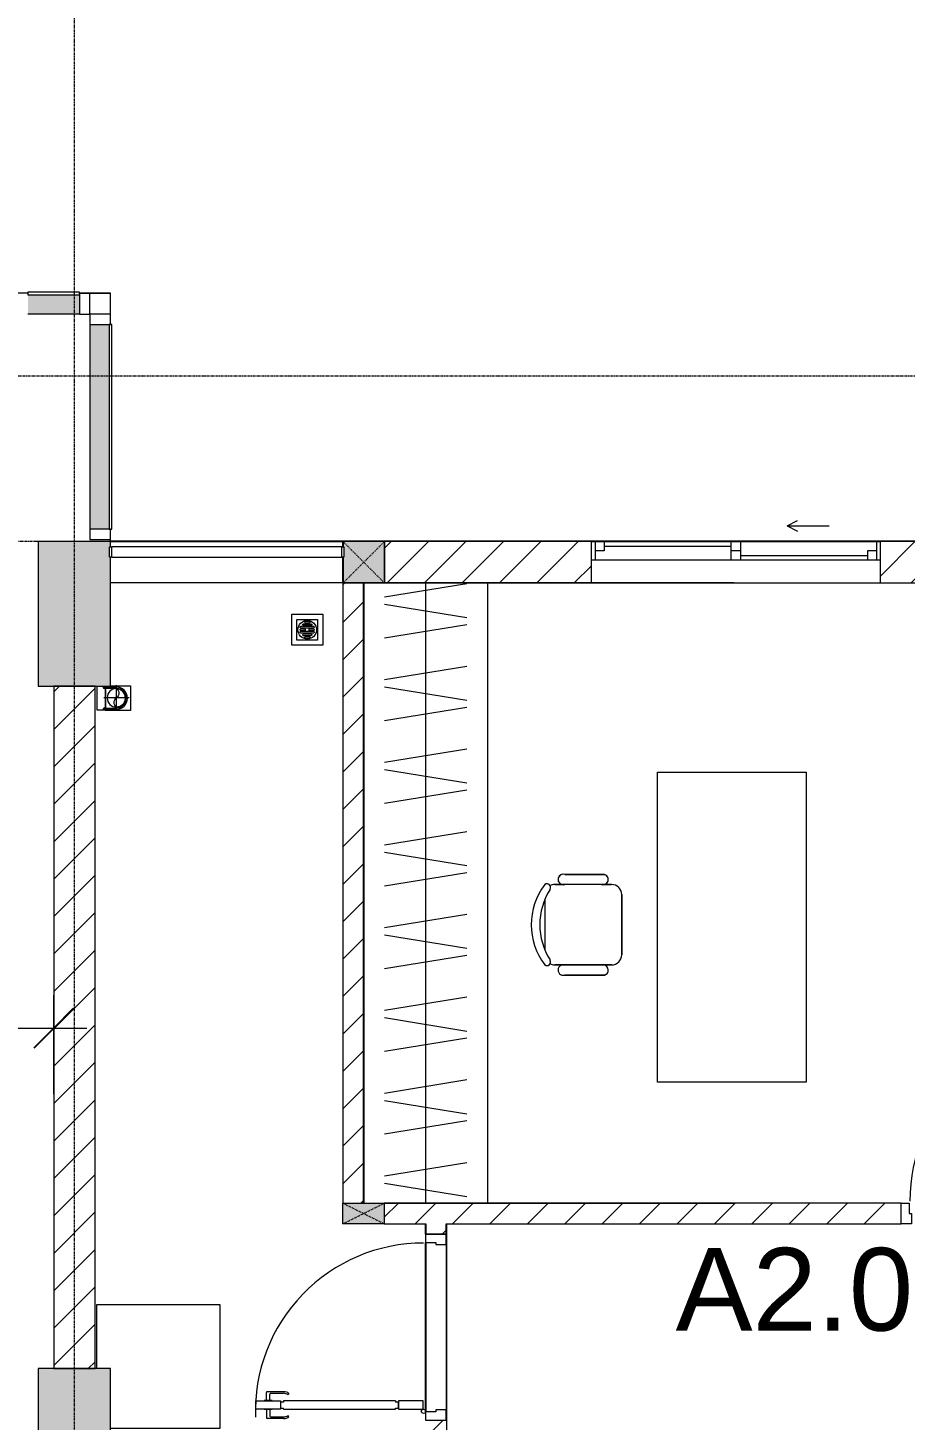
# Model space of a CAD drawing. Header units: millimetres. Extents: x 962 to 239635, y -15958 to 82755.
# Drawn here: x 145078 to 149323, y 40287 to 47022 of the extents above; entities that cross this region are included whole.
import ezdxf

# ---------------------------------------------------------------- set-up
doc = ezdxf.new("R2010")
doc.units = ezdxf.units.MM
for name, pattern in [('Dash', [6, 3, -3]), ('Grid Line', [22.225, 12.7, -3.175, 3.175, -3.175]), ('IMPORT-CENTER _2_', [40.64, 25.4, -5.08, 5.08, -5.08])]:
    doc.linetypes.add(name, pattern=pattern)
for name, color, linetype, lineweight in [('0-1', 7, 'Continuous', 5), ('A-ANNO-DIMS', 211, 'Continuous', 9), ('A-ANNO-DIMS-160', 211, 'Continuous', 9), ('A-AREA-IDEN', 2, 'Continuous', 9), ('A-DETL-GENF-1', 9, 'Continuous', 9), ('A-DOOR-1', 254, 'Continuous', 9), ('A-DOOR-2', 9, 'Continuous', 9), ('A-FLOR', 192, 'Continuous', 9), ('A-FLOR-1', 250, 'Continuous', 9), ('A-FLOR-2', 9, 'Continuous', 9), ('A-FLOR-HRAL-1', 254, 'Continuous', 9), ('A-FLOR-HRAL-2', 9, 'Continuous', 9), ('A-GLAZ', 151, 'Continuous', 9), ('A-GLAZ-CURT', 52, 'Continuous', 9), ('A-GLAZ-CWMG', 51, 'Continuous', 9), ('A-GLAZ-CWMG-1', 51, 'Continuous', 18), ('A-WALL', 113, 'Continuous', 9), ('A-WALL-1', 253, 'Continuous', 18), ('A-WALL-2', 9, 'Continuous', 9), ('A-WALL-3', 113, 'Continuous', 18), ('A-WALL-PATT-1', 10, 'Continuous', 9), ('A-WALL-PATT-2', 111, 'Continuous', 9), ('G-IMPT', 8, 'Continuous', 9), ('G-IMPT-1', 254, 'Continuous', 9), ('G-IMPT-2', 8, 'IMPORT-CENTER _2_', 9), ('I-FURN', 30, 'Continuous', 9), ('I-FURN-1', 254, 'Continuous', 9), ('M-EQPM', 50, 'Continuous', 9), ('S-COLS', 52, 'Continuous', 9), ('S-COLS-1', 52, 'Continuous', 5), ('S-COLS-2', 7, 'Continuous', 18), ('S-COLS-3', 254, 'Continuous', 9), ('S-COLS-4', 253, 'Continuous', 18), ('S-COLS-5', 52, 'Dash', 9), ('S-COLS-6', 52, 'Continuous', 18), ('S-COLS-HDLN', 52, 'Dash', 9), ('S-COLS-HDLN-1', 9, 'Dash', 9), ('S-GRID-1', 1, 'Grid Line', 9)]:
    doc.layers.add(name, color=color, linetype=linetype, lineweight=lineweight)
doc.styles.add('Arial_11', font='arial_0.ttf', dxfattribs={"height": 400})
doc.styles.add('UTM Avo', font='UTM Avo.ttf', dxfattribs={"width": 0.9, "height": 400})
doc.dimstyles.new('1_Dim_chi_tiet_2_5', dxfattribs={"dimscale": 304.8, "dimtxt": 399.720379, "dimasz": 0.629921, "dimexe": 0.524934, "dimexo": 0.0625, "dimgap": 0.052493, "dimtad": 1, "dimdec": 0, "dimrnd": 5, "dimzin": 0, "dimdsep": 46, "dimtxsty": 'UTM Avo', "dimblk1": 'OBLIQUE', "dimblk2": 'OBLIQUE', "dimsah": 1, "dimcen": 0.09, "dimdle": 0.524934, "dimazin": 0, "dimtfac": 1, "dimtdec": 4, "dimtix": 1, "dimtmove": 0, "dimatfit": 3, "dimfxl": 1.049869, "dimfxlon": 1, "dimtvp": 1, "dimtolj": 1, "dimtzin": 0, "dimarcsym": 2})
pattern_1 = [(45, (0, 0), (-90.50967, 90.50967), [])]
pattern_2 = [(45, (61750.9, 0), (-90.50967, 90.50967), [])]

# ---------------------------------------------------------------- blocks, each defined once
blk = doc.blocks.new('NCV_TKTC_KET CAU_rvt-1-TKCS_MB TẦNG 2')
at = {"layer": 'S-COLS-1'}
for points in [[(83727.6, 43836.9), (83727.6, 44462), (83722.1, 44462), (83722.1, 44512), (83727.6, 44512), (83727.6, 44536.9), (83377.6, 44536.9), (83377.6, 43836.9), (83722.1, 43836.9)], [(83727.6, 39236.9), (83727.6, 40536.9), (83377.6, 40536.9), (83377.6, 39236.9), (83519.6, 39236.9)]]:
    blk.add_hatch(color=256, dxfattribs=at).paths.add_polyline_path(points)
at = {"layer": 'A-FLOR-1'}
for p, q in [((84852.6, 44536.9), (84852.6, 44512)), ((84852.6, 44462), (84852.6, 44336.9))]:
    blk.add_line(p, q, dxfattribs=at)
at = {"layer": 'S-COLS-2'}
for p, q in [((83727.6, 44536.9), (83377.6, 44536.9)), ((83377.6, 44536.9), (83377.6, 43836.9)), ((83727.6, 44512), (83727.6, 44536.9)), ((83727.6, 43836.9), (83727.6, 44462)), ((83377.6, 43836.9), (83727.6, 43836.9)), ((83727.6, 40536.9), (83377.6, 40536.9)), ((83377.6, 40536.9), (83377.6, 39236.9)), ((83727.6, 39236.9), (83727.6, 40536.9))]:
    blk.add_line(p, q, dxfattribs=at)
blk = doc.blocks.new('DOOR_CW_01 CANH MO-PANEL KINH - DIW_01-900x2200-CỬA GỖ VÂN LAMINATE-V12-TKCS_MB TẦNG 2')
at = {"layer": 'A-DETL-GENF-1'}
for p, q in [((-397, -182), (-397, -62)), ((-397, -62), (-357, -62)), ((-357, -62), (-357, -182)), ((-357, -182), (-397, -182)), ((-397, -196), (-391, -196)), ((-397, -738), (-397, -196)), ((-391, -196), (-391, -182)), ((-391, -182), (-363, -182)), ((-363, -182), (-363, -196)), ((-357, -196), (-363, -196)), ((-357, -196), (-357, -738)), ((-442, -737), (-442, -816.5)), ((-434, -799.5), (-434, -737)), ((-433.9, -711.2), (-427.3, -715.8)), ((-397, -738), (-391, -738)), ((-391, -752), (-391, -738)), ((-357, -738), (-363, -738)), ((-363, -738), (-363, -752)), ((-320.1, -711.2), (-326.7, -715.8)), ((-320, -799.5), (-320, -737)), ((-312, -737), (-312, -816.5)), ((-399, -803.5), (-430, -803.5)), ((-399, -792.2), (-399, -831.8)), ((-397, -792.2), (-399, -792.2)), ((-357, -752), (-397, -752)), ((-397, -752), (-397, -872)), ((-397, -792.2), (-397, -831.8)), ((-363, -752), (-391, -752)), ((-357, -872), (-357, -752)), ((-357, -792.2), (-357, -831.8)), ((-357, -792.2), (-355, -792.2)), ((-355, -792.2), (-355, -831.8)), ((-355, -803.5), (-324, -803.5)), ((-399, -820.5), (-438, -820.5)), ((-399, -831.8), (-397, -831.8)), ((-397, -872), (-357, -872)), ((-355, -831.8), (-357, -831.8)), ((-355, -820.5), (-316, -820.5))]:
    blk.add_line(p, q, dxfattribs=at)
blk.add_circle((-407, -60), 10, dxfattribs=at)
for centre, radius, start, end in [((-407, -60), 814, 268, 0), ((-397, -737), 45, 145, 180), ((-397, -737), 37, 145, 180), ((-357, -737), 37, 0, 35), ((-357, -737), 45, 360, 35), ((-430, -799.5), 4, 180, 270), ((-324, -799.5), 4, 270, 0), ((-438, -816.5), 4, 180, 270), ((-316, -816.5), 4, 270, 0)]:
    blk.add_arc(centre, radius, start, end, dxfattribs=at)
at = {"layer": 'A-DOOR-2'}
for p, q in [((-450, 50), (-400, 50)), ((-400, 50), (-400, 0)), ((400, 0), (400, 50)), ((400, 50), (450, 50)), ((450, 50), (450, -50)), ((-410, -50), (-450, -50)), ((-410, 0), (-410, -50)), ((-400, 0), (-410, 0)), ((-407, -50), (-382, -50)), ((410, 0), (400, 0)), ((410, -50), (410, 0)), ((450, -50), (410, -50))]:
    blk.add_line(p, q, dxfattribs=at)
blk = doc.blocks.new('TU DO LV A - TU DO LV A-901194-TKCS_MB TẦNG 2')
at = {"layer": 'I-FURN'}
for p, q in [((0, 0), (3000, 0)), ((4.3, -101), (68.9, -499)), ((169, -101), (104.4, -499)), ((202.5, -101), (267.1, -499)), ((404.3, -101), (468.9, -499)), ((569, -101), (504.4, -499)), ((602.5, -101), (667.1, -499)), ((804.3, -101), (868.9, -499)), ((969, -101), (904.4, -499)), ((1002.5, -101), (1067.1, -499)), ((1204.3, -101), (1268.9, -499)), ((1369, -101), (1304.4, -499)), ((1402.5, -101), (1467.1, -499)), ((1604.3, -101), (1668.9, -499)), ((1769, -101), (1704.4, -499)), ((1802.5, -101), (1867.1, -499)), ((2004.3, -101), (2068.9, -499)), ((2169, -101), (2104.4, -499)), ((2202.5, -101), (2267.1, -499)), ((2404.3, -101), (2468.9, -499)), ((2569, -101), (2504.4, -499)), ((2602.5, -101), (2667.1, -499)), ((2804.3, -101), (2868.9, -499)), ((2969, -101), (2904.4, -499)), ((0, -300), (3000, -300))]:
    blk.add_line(p, q, dxfattribs=at)
at = {"layer": 'I-FURN-1'}
blk.add_line((0, 0), (3000, 0), dxfattribs=at)
blk = doc.blocks.new('BAN LV A - BAN LV A_dwg_ban hoc2-348006-TKCS_MB TẦNG 2')
at = {"layer": 'I-FURN'}
for p, q in [((145.8, 437.4), (-145.8, 437.4)), ((-243, 354.4), (-243, 162)), ((-194.4, 388.8), (-194.4, 113.4)), ((194.4, 113.4), (194.4, 388.8)), ((194.4, 351.4), (194.4, 150.8)), ((243.7, 162), (243.7, 354.4)), ((-120.5, 64.8), (120.5, 64.8))]:
    blk.add_line(p, q, dxfattribs=at)
at = {"layer": 'I-FURN', "flags": 128}
blk.add_lwpolyline([(-737.8, 610.5), (-737.8, 1330.5), (-154.9, 1330.5), (762.2, 1330.5), (762.2, 610.5)], close=True, dxfattribs=at)
at = {"layer": 'I-FURN'}
for centre, radius, start, end in [((-145.8, 388.8), 48.6, 90, 180), ((145.8, 388.8), 48.6, 360, 90), ((-218.7, 347.3), 25.3, 343.7398, 163.7398), ((219.4, 347.3), 25.3, 16.2602, 170.70537), ((-218.7, 154.9), 25.3, 163.7398, 16.2602), ((219.4, 154.9), 25.3, 189.29463, 16.2602), ((-180.2, 75.4), 17.8, 57.97259, 216.69006), ((-145.8, 113.4), 48.6, 180, 207.58444), ((0, 359.3), 318.2, 237.57575, 302.42425), ((180.2, 75.4), 17.8, 323.30994, 122.02741), ((145.8, 113.4), 48.6, 332.41556, 0), ((0, 324), 324, 233.1301, 306.8699)]:
    blk.add_arc(centre, radius, start, end, dxfattribs=at)
blk = doc.blocks.new('BAN LV A - BAN LV A_dwg-348005-TKCS_MB TẦNG 2')
at = {"extrusion": (0, 0, -1), "zscale": -1, "rotation": 180}
blk.add_blockref('BAN LV A - BAN LV A_dwg_ban hoc2-348006-TKCS_MB TẦNG 2', (-729, 1383.7), dxfattribs=at)
blk = doc.blocks.new('BAN LV A - BAN LV A-401069-TKCS_MB TẦNG 2')
at = {"layer": 'I-FURN-1'}
for p, q in [((-8.8, -53.2), (1491.2, -53.2)), ((-8.8, -773.2), (-8.8, -53.2)), ((1491.2, -53.2), (1491.2, -773.2)), ((1491.2, -773.2), (-8.8, -773.2)), ((534.6, -1029.3), (534.6, -994.9)), ((583.2, -946.3), (874.8, -946.3)), ((923.4, -994.9), (923.4, -1032.3)), ((486, -1221.7), (486, -1029.3)), ((972.7, -1029.3), (972.7, -1221.7)), ((534.6, -1270.3), (534.6, -1235.9)), ((923.4, -1232.9), (923.4, -1270.3))]:
    blk.add_line(p, q, dxfattribs=at)
for centre, radius, start, end in [((583.2, -994.9), 48.6, 90, 180), ((874.8, -994.9), 48.6, 0, 90), ((510.3, -1036.4), 25.3, 16.2602, 163.7398), ((948.4, -1036.4), 25.3, 16.2602, 170.70537), ((510.3, -1228.8), 25.3, 163.7398, 343.7398), ((583.2, -1270.3), 48.6, 180, 207.58444), ((874.8, -1270.3), 48.6, 332.41556, 0), ((948.4, -1228.8), 25.3, 189.29463, 16.2602), ((548.9, -1308.3), 17.8, 119.40397, 216.69006), ((729, -1059.7), 324, 233.1301, 306.8699), ((909.2, -1308.3), 17.8, 323.30994, 60.59603)]:
    blk.add_arc(centre, radius, start, end, dxfattribs=at)
at = {"extrusion": (0, 0, -1), "zscale": -1, "rotation": 180}
blk.add_blockref('BAN LV A - BAN LV A_dwg-348005-TKCS_MB TẦNG 2', (0, 0), dxfattribs=at)
blk = doc.blocks.new('MAY GIAT - MAY GIAT_dwg-V113-TKCS_MB TẦNG 2')
at = {"layer": 'G-IMPT-1'}
blk.add_line((315, 596.6), (5, 596.6), dxfattribs=at)
at = {"layer": 'G-IMPT-1', "flags": 128}
blk.add_lwpolyline([(5, 596.6), (5, 2.3), (605, 2.3), (605, 531.1)], dxfattribs=at)
blk = doc.blocks.new('MAY GIAT - MAY GIAT-V114-TKCS_MB TẦNG 2')
at = {"layer": 'I-FURN-1'}
for p, q in [((5, -2.3), (605, -2.3)), ((5, -596.6), (5, -2.3)), ((605, -2.3), (605, -531.1)), ((315, -596.6), (5, -596.6))]:
    blk.add_line(p, q, dxfattribs=at)
at = {"extrusion": (0, 0, -1), "zscale": -1, "rotation": 180}
blk.add_blockref('MAY GIAT - MAY GIAT_dwg-V113-TKCS_MB TẦNG 2', (0, 0), dxfattribs=at)
blk = doc.blocks.new('Railing - 50 x 10mm-901205-TKCS_MB TẦNG 2')
at = {"layer": 'A-FLOR-HRAL-2'}
for p, q in [((25, 5), (-25, 5)), ((-25, 5), (-25, -5)), ((25, -5), (25, 5)), ((-25, -5), (25, -5))]:
    blk.add_line(p, q, dxfattribs=at)
blk = doc.blocks.new('Railing - Railing-1004932-TKCS_MB TẦNG 2')
at = {"layer": 'A-FLOR-HRAL-2'}
for p, q in [((61938.6, 35251.3), (60823.6, 35251.3)), ((60823.6, 35201.3), (61938.6, 35201.3))]:
    blk.add_line(p, q, dxfattribs=at)
at = {"extrusion": (0, 0, -1), "zscale": -1, "rotation": 270}
for p in [(-60818.6, 35226.3), (-61943.6, 35226.3)]:
    blk.add_blockref('Railing - 50 x 10mm-901205-TKCS_MB TẦNG 2', p, dxfattribs=at)
blk = doc.blocks.new('G1_SOF - BO TRU - 100x200-746114-TKCS_MB TẦNG 2')
at = {"layer": 'S-COLS'}
blk.add_hatch(color=256, dxfattribs=at).paths.add_polyline_path([(50, -100), (50, 100), (-50, 100), (-50, -100)])
at = {"layer": 'S-COLS-4'}
for p, q in [((-50, 100), (50, 100)), ((-50, -100), (-50, 100)), ((50, 100), (50, -100)), ((50, -100), (-50, -100))]:
    blk.add_line(p, q, dxfattribs=at)
at = {"layer": 'S-COLS-HDLN-1'}
for p, q in [((50, -100), (-50, 100)), ((-50, -100), (50, 100))]:
    blk.add_line(p, q, dxfattribs=at)
blk = doc.blocks.new('DOOR_CW_01 CANH MO-PANEL KINH - DIG_01-900x2200-CỬA NHÔM KÍNH-901226-TKCS_MB TẦNG 2')
at = {"layer": 'A-DETL-GENF-1'}
for p, q in [((-442, 737), (-442, 816.5)), ((-399, 820.5), (-438, 820.5)), ((-399, 831.8), (-397, 831.8)), ((-399, 792.2), (-399, 831.8)), ((-397, 872), (-357, 872)), ((-397, 752), (-397, 872)), ((-397, 792.2), (-397, 831.8)), ((-357, 872), (-357, 752)), ((-357, 792.2), (-357, 831.8)), ((-355, 831.8), (-357, 831.8)), ((-355, 792.2), (-355, 831.8)), ((-355, 820.5), (-316, 820.5)), ((-312, 737), (-312, 816.5)), ((-434, 799.5), (-434, 737)), ((-399, 803.5), (-430, 803.5)), ((-397, 792.2), (-399, 792.2)), ((-357, 752), (-397, 752)), ((-363, 752), (-391, 752)), ((-391, 752), (-391, 738)), ((-363, 738), (-363, 752)), ((-357, 792.2), (-355, 792.2)), ((-355, 803.5), (-324, 803.5)), ((-320, 799.5), (-320, 737)), ((-433.9, 711.2), (-427.3, 715.8)), ((-397, 738), (-391, 738)), ((-397, 738), (-397, 196)), ((-357, 738), (-363, 738)), ((-357, 196), (-357, 738)), ((-320.1, 711.2), (-326.7, 715.8)), ((-397, 196), (-391, 196)), ((-357, 182), (-397, 182)), ((-397, 182), (-397, 62)), ((-391, 196), (-391, 182)), ((-391, 182), (-363, 182)), ((-357, 196), (-363, 196)), ((-363, 182), (-363, 196)), ((-357, 62), (-357, 182)), ((-397, 62), (-357, 62))]:
    blk.add_line(p, q, dxfattribs=at)
blk.add_circle((-407, 60), 10, dxfattribs=at)
for centre, radius, start, end in [((-438, 816.5), 4, 90, 180), ((-407, 60), 814, 360, 92), ((-316, 816.5), 4, 0, 90), ((-430, 799.5), 4, 90, 180), ((-324, 799.5), 4, 360, 90), ((-397, 737), 45, 180, 215), ((-397, 737), 37, 180, 215), ((-357, 737), 37, 325, 0), ((-357, 737), 45, 325, 0)]:
    blk.add_arc(centre, radius, start, end, dxfattribs=at)
at = {"layer": 'A-DOOR-2'}
for p, q in [((-410, 50), (-450, 50)), ((-450, 50), (-450, -50)), ((-410, 0), (-410, 50)), ((-400, 0), (-410, 0)), ((-407, 50), (-382, 50)), ((-400, -50), (-400, 0)), ((410, 0), (400, 0)), ((400, 0), (400, -50)), ((450, 50), (410, 50)), ((410, 50), (410, 0)), ((450, -50), (450, 50)), ((-450, -50), (-400, -50)), ((400, -50), (450, -50))]:
    blk.add_line(p, q, dxfattribs=at)
blk = doc.blocks.new('NCV_TKTC_TANG 2_rvt-1-TKCS_MB TẦNG 2')
at = {"layer": 'A-WALL-PATT-1'}
h = blk.add_hatch(dxfattribs=at)
h.set_pattern_fill('FP_1', color=256, style=0, pattern_type=2)
h.set_pattern_definition(pattern_1)
h.paths.add_polyline_path([(84852.1, 41336.9), (84952.1, 41336.9), (84952.1, 44336.9), (84852.1, 44336.9), (84852.1, 42664.4)])
h = blk.add_hatch(dxfattribs=at)
h.set_pattern_fill('FP_1', color=256, style=0, pattern_type=2)
h.set_pattern_definition(pattern_1)
h.paths.add_polyline_path([(85352.1, 41236.9), (87552.1, 41236.9), (87552.1, 41336.9), (85052.1, 41336.9), (85052.1, 41236.9), (85252.6, 41236.9)])
h = blk.add_hatch(dxfattribs=at)
h.set_pattern_fill('FP_1', color=256, style=0, pattern_type=2)
h.set_pattern_definition(pattern_1)
h.paths.add_polyline_path([(85352.1, 40236.9), (85352.1, 40286.9), (85252.6, 40286.9), (85252.6, 40236.9)])
h.paths.add_polyline_path([(85252.6, 41186.9), (85352.1, 41186.9), (85352.1, 41236.9), (85252.6, 41236.9)])
at = {"layer": 'A-FLOR-2'}
for p, q in [((85552.1, 44336.9), (84952.6, 44336.9)), ((84952.6, 44336.9), (84952.6, 41336.9)), ((86052.6, 44336.9), (85552.1, 44336.9)), ((86743.8, 44336.9), (86052.6, 44336.9)), ((84952.6, 41336.9), (85052.1, 41336.9)), ((85052.1, 41336.9), (85552.1, 41336.9)), ((85552.1, 41336.9), (86743.8, 41336.9)), ((85352.6, 41236.9), (85352.6, 40236.9)), ((85352.6, 40287.4), (85352.6, 41187.4)), ((85252.6, 41146.9), (85252.6, 40326.9))]:
    blk.add_line(p, q, dxfattribs=at)
at = {"layer": 'A-WALL-1'}
for p, q in [((84852.1, 44336.9), (84852.1, 41336.9)), ((84952.1, 44336.9), (84852.1, 44336.9)), ((84952.1, 41336.9), (84952.1, 44336.9)), ((87552.1, 41336.9), (85052.1, 41336.9)), ((87552.1, 41236.9), (87552.1, 41336.9)), ((85052.1, 41236.9), (85252.6, 41236.9)), ((85252.6, 41236.9), (85252.6, 41186.9)), ((85352.1, 41236.9), (87552.1, 41236.9)), ((85352.1, 41186.9), (85352.1, 41236.9)), ((85252.6, 41186.9), (85352.1, 41186.9))]:
    blk.add_line(p, q, dxfattribs=at)
at = {"layer": 'A-WALL-2'}
for p, q in [((83727.6, 44536.9), (84852.1, 44536.9)), ((84852.1, 44512), (84852.1, 44536.9)), ((84852.1, 44336.9), (84852.1, 44462)), ((84852.1, 44336.9), (83727.6, 44336.9)), ((85252.1, 41186.9), (85252.1, 41236.9)), ((85252.1, 40326.9), (85252.1, 41146.9)), ((85352.1, 41136.9), (85352.1, 40336.9))]:
    blk.add_line(p, q, dxfattribs=at)
at = {"layer": 'A-DOOR-1'}
for name, p, rotation in [('DOOR_CW_01 CANH MO-PANEL KINH - DIW_01-900x2200-CỬA GỖ VÂN LAMINATE-V12-TKCS_MB TẦNG 2', (88002.1, 41286.9), 180), ('DOOR_CW_01 CANH MO-PANEL KINH - DIG_01-900x2200-CỬA NHÔM KÍNH-901226-TKCS_MB TẦNG 2', (85302.1, 40736.9), 90.0000000000011)]:
    blk.add_blockref(name, p, dxfattribs=dict(at, rotation=rotation))
at = {"layer": 'A-FLOR-HRAL-1'}
blk.add_blockref('Railing - Railing-1004932-TKCS_MB TẦNG 2', (22908.5, 9260.7), dxfattribs=at)
at = {"layer": 'I-FURN-1'}
for name, p, rotation in [('TU DO LV A - TU DO LV A-901194-TKCS_MB TẦNG 2', (85552.1, 44336.9), 270.0000000000002), ('BAN LV A - BAN LV A-401069-TKCS_MB TẦNG 2', (87146.9, 43412.7), 270.0000000000005), ('MAY GIAT - MAY GIAT-V114-TKCS_MB TẦNG 2', (84258.7, 40851.9), 270.0000000000002)]:
    blk.add_blockref(name, p, dxfattribs=dict(at, rotation=rotation))
at = {"layer": 'S-COLS-3', "rotation": 270.0000000000007}
blk.add_blockref('G1_SOF - BO TRU - 100x200-746114-TKCS_MB TẦNG 2', (84952.1, 41286.9), dxfattribs=at)
blk = doc.blocks.new('1_FAMILY RVT - W01-WxH 1400x1400xmm-389822-TKCS_MB TẦNG 2')
at = {"layer": 'A-GLAZ'}
for p, q in [((248.4, 172.39), (299.2, 197.79)), ((248.4, 172.39), (299.2, 146.99)), ((248.4, 172.39), (451.6, 172.39)), ((-700, 96.19), (-700, -103.81)), ((700, 96.19), (-700, 96.19)), ((-700, 96.19), (-636.5, 96.19)), ((-680.95, 96.19), (-680.95, 7.29)), ((-636.5, 96.19), (-22.225, 96.19)), ((-636.5, 96.19), (-636.5, 51.74)), ((-636.5, 73.965), (-22.225, 73.965)), ((-22.225, 7.29), (-22.225, 96.19)), ((-22.225, 96.19), (22.225, 96.19)), ((22.225, 96.19), (680.95, 96.19)), ((22.225, 96.19), (22.225, 7.29)), ((680.95, 96.19), (700, 96.19)), ((680.95, 96.19), (680.95, 7.29)), ((700, -103.81), (700, 96.19)), ((-700, 7.29), (-680.95, 7.29)), ((-636.5, 51.74), (-680.95, 51.74)), ((-680.95, 7.29), (-22.225, 7.29)), ((22.225, 51.74), (-22.225, 51.74)), ((-22.225, 7.29), (22.225, 7.29)), ((22.225, 29.515), (636.5, 29.515)), ((22.225, 7.29), (636.5, 7.29)), ((636.5, 51.74), (636.5, 7.29)), ((680.95, 51.74), (636.5, 51.74)), ((636.5, 7.29), (700, 7.29)), ((-700, -103.81), (700, -103.81))]:
    blk.add_line(p, q, dxfattribs=at)
blk = doc.blocks.new('Rectangular Mullion - 50 x 100mm-1838999-TKCS_MB TẦNG 2')
at = {"layer": 'A-GLAZ-CWMG-1'}
for p, q in [((-50, 100), (0, 100)), ((-50, 0), (-50, 100)), ((0, 100), (0, 0)), ((0, 0), (-50, 0))]:
    blk.add_line(p, q, dxfattribs=at)
blk = doc.blocks.new('System Panel - Glazed-1901962-TKCS_MB TẦNG 2')
at = {"layer": 'A-GLAZ-CURT'}
for p, q in [((125, 6), (-125, 6)), ((-125, 6), (-125, -6)), ((125, -6), (125, 6)), ((-125, -6), (125, -6))]:
    blk.add_line(p, q, dxfattribs=at)
blk = doc.blocks.new('Rectangular Mullion - 50 x 100mm-1901960-TKCS_MB TẦNG 2')
at = {"layer": 'A-GLAZ-CWMG'}
blk.add_hatch(color=256, dxfattribs=at).paths.add_polyline_path([(83519.6, 45637), (83577.6, 45637), (83577.6, 45731), (83327.6, 45731), (83327.6, 45637)])
blk.add_line((83577.6, 45637), (83327.6, 45637), dxfattribs=at)
blk = doc.blocks.new('System Panel - Glazed-1901969-TKCS_MB TẦNG 2')
at = {"layer": 'A-GLAZ-CURT'}
for p, q in [((495, 6), (-495, 6)), ((-495, 6), (-495, -6)), ((495, -6), (495, 6)), ((-495, -6), (495, -6))]:
    blk.add_line(p, q, dxfattribs=at)
blk = doc.blocks.new('Rectangular Mullion - 50 x 100mm-1901967-TKCS_MB TẦNG 2')
at = {"layer": 'A-GLAZ-CWMG'}
blk.add_hatch(color=256, dxfattribs=at).paths.add_polyline_path([(83721.6, 44596.9), (83721.6, 45586.9), (83627.6, 45586.9), (83627.6, 44596.9)])
blk.add_line((83627.6, 45586.9), (83627.6, 44596.9), dxfattribs=at)
blk = doc.blocks.new('Rectangular Mullion - 50 x 100mm-1286808-TKCS_MB TẦNG 2')
at = {"layer": 'A-GLAZ-CWMG-1'}
for p, q in [((-50, 0), (0, 0)), ((-50, -100), (-50, 0)), ((0, 0), (0, -100)), ((0, -100), (-50, -100))]:
    blk.add_line(p, q, dxfattribs=at)
blk = doc.blocks.new('Rectangular Mullion - 50 x 100mm-1286811-TKCS_MB TẦNG 2')
at = {"layer": 'A-GLAZ-CWMG-1'}
for p, q in [((0, 0), (-50, 0)), ((-50, 0), (-50, -100)), ((0, -100), (0, 0)), ((-50, -100), (0, -100))]:
    blk.add_line(p, q, dxfattribs=at)
blk = doc.blocks.new('TKTC_XREF_251221_MB TANG 2-7 - TKTC_XREF_260130_MB TANG 2-5_dwg_THU NUOC - THU NUOC-444531-TKCS_MB TẦNG 1-4746810-TKCS_MB TẦNG 2')
at = {"layer": 'G-IMPT'}
for p, q in [((-23.3, 10.8), (40.9, 10.8)), ((40.9, 4.8), (-23.3, 4.8)), ((-11, 23.3), (28.5, 23.3)), ((28.5, 17.3), (-11, 17.3)), ((-1.1, 35.6), (18.5, 35.6)), ((18.5, 29.6), (-1.1, 29.6)), ((-23.3, -13.6), (40.9, -13.6)), ((40.9, -19.6), (-23.3, -19.6)), ((-11, -26.1), (28.5, -26.1)), ((28.5, -32.1), (-11, -32.1)), ((-1.1, -38.5), (18.5, -38.5)), ((18.5, -44.5), (-1.1, -44.5))]:
    blk.add_line(p, q, dxfattribs=at)
at = {"layer": 'G-IMPT', "flags": 128}
for points in [[(83.7, -79.4), (83.7, 70.6), (-66.3, 70.6), (-66.3, -79.4)], [(58.7, -54.4), (58.7, 45.6), (-41.3, 45.6), (-41.3, -54.4)]]:
    blk.add_lwpolyline(points, close=True, dxfattribs=at)
for points in [[(-23.3, -1.2), (0.7, -1.2), (0.7, -7.2), (-23.3, -7.2)], [(40.9, -7.2), (16.7, -7.2), (16.7, -1.2), (40.9, -1.2)]]:
    blk.add_lwpolyline(points, dxfattribs=at)
at = {"layer": 'G-IMPT'}
for centre, radius, start, end in [((8.7, -4.4), 45, 360, 180), ((8.7, -4.4), 45, 360, 180), ((-23.3, 7.8), 3, 90, 270), ((-11, 20.3), 3, 90, 270), ((-1.1, 32.6), 3, 90, 270), ((18.5, 32.6), 3, 270, 90), ((28.5, 20.3), 3, 270, 90), ((40.9, 7.8), 3, 270, 90), ((8.7, -4.4), 45, 180, 360), ((8.7, -4.4), 45, 180, 360), ((-23.3, -4.2), 3, 90, 270), ((-23.3, -16.6), 3, 90, 270), ((-11, -29.1), 3, 90, 270), ((-1.1, -41.5), 3, 90, 270), ((18.5, -41.5), 3, 270, 90), ((28.5, -29.1), 3, 270, 90), ((40.9, -4.2), 3, 270, 90), ((40.9, -16.6), 3, 270, 90)]:
    blk.add_arc(centre, radius, start, end, dxfattribs=at)
blk = doc.blocks.new('TKTC_XREF_251221_MB TANG 2-7 - TKTC_XREF_260130_MB TANG 2-5_dwg_$cc-4746806-TKCS_MB TẦNG 2')
at = {"layer": 'G-IMPT-2'}
for p, q in [((-0.673, 0), (0.673, 0)), ((0, -0.673), (0, 0.673))]:
    blk.add_line(p, q, dxfattribs=at)
at = {"layer": 'M-EQPM'}
blk.add_circle((0, 0), 0.5, dxfattribs=at)
for centre, radius, start, end in [((0, 0), 0.5, 90, 270), ((0.188, 0.25), 0.313, 126.8699, 233.1301), ((-0.188, -0.25), 0.313, 306.8699, 53.1301)]:
    blk.add_arc(centre, radius, start, end, dxfattribs=at)
blk = doc.blocks.new('TKTC_XREF_251221_MB TANG 2-7 - TKTC_XREF_260130_MB TANG 2-5_dwg_CUM U_DN100-4746796-TKCS_MB TẦNG 2')
at = {"layer": 'G-IMPT'}
blk.add_hatch(color=256, dxfattribs=at).paths.add_polyline_path([(0, 61), (0, 57), (14.8, 55.1), (28.5, 49.4), (40.3, 40.3), (49.4, 28.5), (55.1, 14.8), (57, 0), (55.1, -14.8), (49.4, -28.5), (40.3, -40.3), (28.5, -49.4), (14.8, -55.1), (0, -57), (0, -61), (15.8, -58.9), (30.5, -52.8), (43.1, -43.1), (52.8, -30.5), (58.9, -15.8), (61, 0), (58.9, 15.8), (52.8, 30.5), (43.1, 43.1), (30.5, 52.8), (15.8, 58.9)])
for p, q in [((-79.1, 66.6), (-79.1, 63.4)), ((-76.6, 66.6), (-76.6, 63.4)), ((-74.6, 66.6), (-74.6, 63.4)), ((-72.7, 69.3), (-72.7, 60.7)), ((-66.9, 67.9), (-71.7, 67.9)), ((-66.9, 62.1), (-71.7, 62.1)), ((-65, 69), (0, 69)), ((-79.1, -63.4), (-79.1, -66.6)), ((-76.6, -63.4), (-76.6, -66.6)), ((-74.6, -63.4), (-74.6, -66.6)), ((-72.7, -60.7), (-72.7, -69.3)), ((-66.9, -62.1), (-71.7, -62.1)), ((-66.9, -67.9), (-71.7, -67.9)), ((-65, -69), (0, -69))]:
    blk.add_line(p, q, dxfattribs=at)
at = {"layer": 'G-IMPT', "flags": 128}
for points in [[(-72.7, 67.6), (-78.1, 67.6), (-78.1, 62.4), (-72.7, 62.4)], [(-71.7, 59.2), (-66.9, 59.2), (-66.9, 70.8), (-71.7, 70.8)], [(-66.9, 70.8), (-66.9, 72.7), (-65, 72.7), (-65, 57.3), (-66.9, 57.3), (-66.9, 59.2)], [(-65, 61), (0, 61), (0, 57)], [(-72.7, -62.4), (-78.1, -62.4), (-78.1, -67.6), (-72.7, -67.6)], [(-71.7, -70.8), (-66.9, -70.8), (-66.9, -59.2), (-71.7, -59.2)], [(-66.9, -59.2), (-66.9, -57.3), (-65, -57.3), (-65, -72.7), (-66.9, -72.7), (-66.9, -70.8)], [(-65, -61), (0, -61), (0, -57)]]:
    blk.add_lwpolyline(points, dxfattribs=at)
at = {"layer": 'G-IMPT'}
for centre, radius, start, end in [((-78.1, 66.6), 0.96, 90, 180), ((-78.1, 63.4), 0.96, 180, 270), ((-71.1, 69.3), 1.56, 112.61986, 247.38014), ((-67.9, 65), 4.8, 143.1301, 216.8699), ((-71.1, 60.7), 1.56, 112.61986, 247.38014), ((0, 0), 69, 270, 90), ((0, 0), 61, 270, 90), ((0, 0), 57, 270, 90), ((-78.1, -63.4), 0.96, 90, 180), ((-78.1, -66.6), 0.96, 180, 270), ((-71.1, -60.7), 1.56, 112.61986, 247.38014), ((-67.9, -65), 4.8, 143.1301, 216.8699), ((-71.1, -69.3), 1.56, 112.61986, 247.38014)]:
    blk.add_arc(centre, radius, start, end, dxfattribs=at)
blk = doc.blocks.new('TKTC_XREF_251221_MB TANG 2-7 - TKTC_XREF_251221_MB TANG 2-7-2039446-TKCS_MB TẦNG 2')
at = {"layer": 'M-EQPM'}
for p, q in [((49675, 28502.1), (49625, 28502.1)), ((50075, 28502.1), (49925, 28502.1)), ((50075, 28400), (50075, 28502.1)), ((50075, 27302.1), (50075, 27310)), ((54800, 27302.1), (50075, 27302.1)), ((50011, 26484.2), (50011, 26600)), ((50051, 26600), (50051, 26484.2)), ((50051, 26482.2), (50051, 26600)), ((50075, 26601.8), (50171, 26601.8)), ((50171, 26601.8), (50171, 26482.2)), ((50051, 26484.2), (50011, 26484.2)), ((50171, 26482.2), (50051, 26482.2))]:
    blk.add_line(p, q, dxfattribs=at)
at = {"extrusion": (0, 0, -1), "zscale": -1}
blk.add_blockref('TKTC_XREF_251221_MB TANG 2-7 - TKTC_XREF_260130_MB TANG 2-5_dwg_THU NUOC - THU NUOC-444531-TKCS_MB TẦNG 1-4746810-TKCS_MB TẦNG 2', (-51035.4, 26877.9), dxfattribs=at)
at = {"extrusion": (0, 0, -1), "xscale": 90.00000000005068, "yscale": 90.00000000005068, "zscale": -90.00000000005069, "rotation": 0.3740267799372842}
blk.add_blockref('TKTC_XREF_251221_MB TANG 2-7 - TKTC_XREF_260130_MB TANG 2-5_dwg_$cc-4746806-TKCS_MB TẦNG 2', (-50103.9, 26544.2), dxfattribs=at)
at = {"xscale": 0.7894736842105242, "yscale": 0.7894736842105242, "zscale": 0.7894736842105242}
blk.add_blockref('TKTC_XREF_251221_MB TANG 2-7 - TKTC_XREF_260130_MB TANG 2-5_dwg_CUM U_DN100-4746796-TKCS_MB TẦNG 2', (50102.3, 26542.5), dxfattribs=at)
blk = doc.blocks.new('G1_SOF - BO TRU - 200x200-3052400-TKCS_MB TẦNG 2')
at = {"layer": 'S-COLS-HDLN'}
for p, q in [((-100, 100), (100, -100)), ((100, 100), (-100, -100))]:
    blk.add_line(p, q, dxfattribs=at)
blk = doc.blocks.new('DIMBLOCK231-TKCS_MB TẦNG 2')
at = {"layer": 'A-ANNO-DIMS-160'}
for p, q in [((139203.5, 41863.2), (139203.5, 42343.2)), ((145203.5, 41863.2), (145203.5, 42343.2)), ((139043.5, 42183.2), (145363.5, 42183.2)), ((139203.5, 42183.2), (139203.5, 41863.2)), ((145203.5, 42183.2), (145203.5, 41863.2))]:
    blk.add_line(p, q, dxfattribs=at)
at = {"layer": 'A-ANNO-DIMS-160', "lineweight": 25}
for p, q in [((139203.5, 42183.2), (139299.5, 42279.2)), ((145203.5, 42183.2), (145299.5, 42279.2)), ((139203.5, 42183.2), (139107.5, 42087.2)), ((145203.5, 42183.2), (145107.5, 42087.2))]:
    blk.add_line(p, q, dxfattribs=at)
at = {"layer": 'A-ANNO-DIMS-160', "color": 0, "insert": (141655.7, 42702.8), "char_height": 400, "width": 1314.636, "attachment_point": 1, "line_spacing_factor": 1.110334, "style": 'UTM Avo'}
blk.add_mtext('6000', dxfattribs=at)
blk = doc.blocks.new('_Oblique')
at = {"color": 0, "linetype": 'ByBlock', "lineweight": -2}
blk.add_line((-0.5, -0.5), (0.5, 0.5), dxfattribs=at)

msp = doc.modelspace()

# ---------------------------------------------------------------- hatches: boundary and pattern name
at = {"layer": 'A-WALL-PATT-2'}
h = msp.add_hatch(dxfattribs=at)
h.set_pattern_fill('FP_1', color=256, style=0, pattern_type=2)
h.set_pattern_definition(pattern_2)
h.paths.add_polyline_path([(150203.5, 44336.9), (150203.5, 44536.9), (149203.5, 44536.9), (149203.5, 44336.9), (150106.8, 44336.9)])
h.paths.add_polyline_path([(146803.6, 44336.9), (147803.5, 44336.9), (147803.5, 44536.9), (146803.6, 44536.9)])
h = msp.add_hatch(dxfattribs=at)
h.set_pattern_fill('FP_1', color=256, style=0, pattern_type=2)
h.set_pattern_definition(pattern_2)
h.paths.add_polyline_path([(145203.5, 40536.9), (145403.5, 40536.9), (145403.5, 43837), (145203.5, 43837), (145203.5, 42664.4)])
at = {"layer": 'S-COLS-1'}
msp.add_hatch(color=256, dxfattribs=at).paths.add_polyline_path([(146608, 44336.9), (146803.6, 44336.9), (146803.6, 44536.9), (146603.6, 44536.9), (146603.6, 44512), (146608, 44512), (146608, 44462), (146603.6, 44462), (146603.6, 44336.9)])

# ---------------------------------------------------------------- linework, layer by layer
at = {"layer": 'A-FLOR'}
for p, q in [((145478.5, 45737.4), (145328.5, 45737.4)), ((145478.5, 45636.9), (145478.5, 45737.4)), ((145478.5, 44536.9), (145478.5, 44546.9))]:
    msp.add_line(p, q, dxfattribs=at)
at = {"layer": 'A-WALL'}
msp.add_line((146803.6, 44536.9), (146803.6, 44336.9), dxfattribs=at)
at = {"layer": 'A-WALL-3'}
for p, q in [((147803.5, 44536.9), (146803.6, 44536.9)), ((150203.5, 44536.9), (149203.5, 44536.9)), ((146803.6, 44336.9), (147803.5, 44336.9)), ((149203.5, 44336.9), (150203.5, 44336.9)), ((145403.5, 43837), (145203.5, 43837)), ((145203.5, 43837), (145203.5, 40536.9)), ((145403.5, 40536.9), (145403.5, 43837)), ((145203.5, 40536.9), (145403.5, 40536.9))]:
    msp.add_line(p, q, dxfattribs=at)
at = {"layer": 'S-COLS'}
msp.add_line((146803.6, 44336.9), (146803.6, 44536.9), dxfattribs=at)
at = {"layer": 'S-COLS-6'}
for p, q in [((146803.6, 44536.9), (146603.6, 44536.9)), ((146603.6, 44536.9), (146603.6, 44512)), ((146603.6, 44462), (146603.6, 44336.9)), ((146603.6, 44336.9), (146803.6, 44336.9))]:
    msp.add_line(p, q, dxfattribs=at)
at = {"layer": 'S-GRID-1'}
for p, q in [((145303.5, 19351.6), (145303.5, 76542.3)), ((187383.6, 45336.9), (98285.4, 45336.9)), ((189415.6, 44536.9), (96253.4, 44536.9))]:
    msp.add_line(p, q, dxfattribs=at)

# ---------------------------------------------------------------- block references
at = {"layer": '0-1'}
for name in ['NCV_TKTC_KET CAU_rvt-1-TKCS_MB TẦNG 2', 'NCV_TKTC_TANG 2_rvt-1-TKCS_MB TẦNG 2']:
    msp.add_blockref(name, (61750.9, 0), dxfattribs=at)
at = {"layer": 'A-GLAZ'}
msp.add_blockref('1_FAMILY RVT - W01-WxH 1400x1400xmm-389822-TKCS_MB TẦNG 2', (148503.5, 44440.7), dxfattribs=at)
at = {"layer": 'A-GLAZ-CURT'}
msp.add_blockref('System Panel - Glazed-1901962-TKCS_MB TẦNG 2', (145203.5, 45737), dxfattribs=at)
at = {"layer": 'A-GLAZ-CURT', "rotation": 90}
msp.add_blockref('System Panel - Glazed-1901969-TKCS_MB TẦNG 2', (145478.5, 45091.9), dxfattribs=at)
at = {"layer": 'A-GLAZ-CWMG'}
for name in ['Rectangular Mullion - 50 x 100mm-1901960-TKCS_MB TẦNG 2', 'Rectangular Mullion - 50 x 100mm-1901967-TKCS_MB TẦNG 2']:
    msp.add_blockref(name, (61750.9, 0), dxfattribs=at)
at = {"layer": 'A-GLAZ-CWMG', "extrusion": (0, 0, -1)}
for name, p, rotation in [('Rectangular Mullion - 50 x 100mm-1838999-TKCS_MB TẦNG 2', (-145378.5, 45737), 180), ('Rectangular Mullion - 50 x 100mm-1286808-TKCS_MB TẦNG 2', (-145478.5, 45636.9), 90)]:
    msp.add_blockref(name, p, dxfattribs=dict(at, rotation=rotation))
at = {"layer": 'A-GLAZ-CWMG', "rotation": 270}
msp.add_blockref('Rectangular Mullion - 50 x 100mm-1286811-TKCS_MB TẦNG 2', (145478.5, 44546.9), dxfattribs=at)
at = {"layer": 'M-EQPM'}
msp.add_blockref('TKTC_XREF_251221_MB TANG 2-7 - TKTC_XREF_251221_MB TANG 2-7-2039446-TKCS_MB TẦNG 2', (95403.5, 17236.9), dxfattribs=at)
at = {"layer": 'S-COLS-5'}
msp.add_blockref('G1_SOF - BO TRU - 200x200-3052400-TKCS_MB TẦNG 2', (146703.6, 44436.9), dxfattribs=at)

# ---------------------------------------------------------------- texts
at = {"layer": 'A-AREA-IDEN', "insert": (149330.7, 40714.5), "char_height": 400, "width": 2233.6, "attachment_point": 8, "line_spacing_factor": 0.936439, "style": 'Arial_11'}
msp.add_mtext('\\pt8,16,24,32,40,48,56,64,72,80,88,96,104,112,120,128,136,144,152,160,168,176,184,192,200,208,216,224,232,240,248,256;A2.02.10', dxfattribs=at)

# ---------------------------------------------------------------- dimensions: what is measured, and where the dimension line sits
at = {"layer": 'A-ANNO-DIMS'}
dim = msp.add_linear_dim(base=(145203.5, 42183.2), p1=(139203.5, 41863.2), p2=(145203.5, 41863.2), dimstyle='1_Dim_chi_tiet_2_5', override={"dimpost": '<>', "dimfxl": 6000}, dxfattribs=at)
dim.commit()
dim.dimension.update_dxf_attribs({"geometry": 'DIMBLOCK231-TKCS_MB TẦNG 2', "text_midpoint": (142203.5, 42406.2)})

doc.saveas('drawing.dxf')
